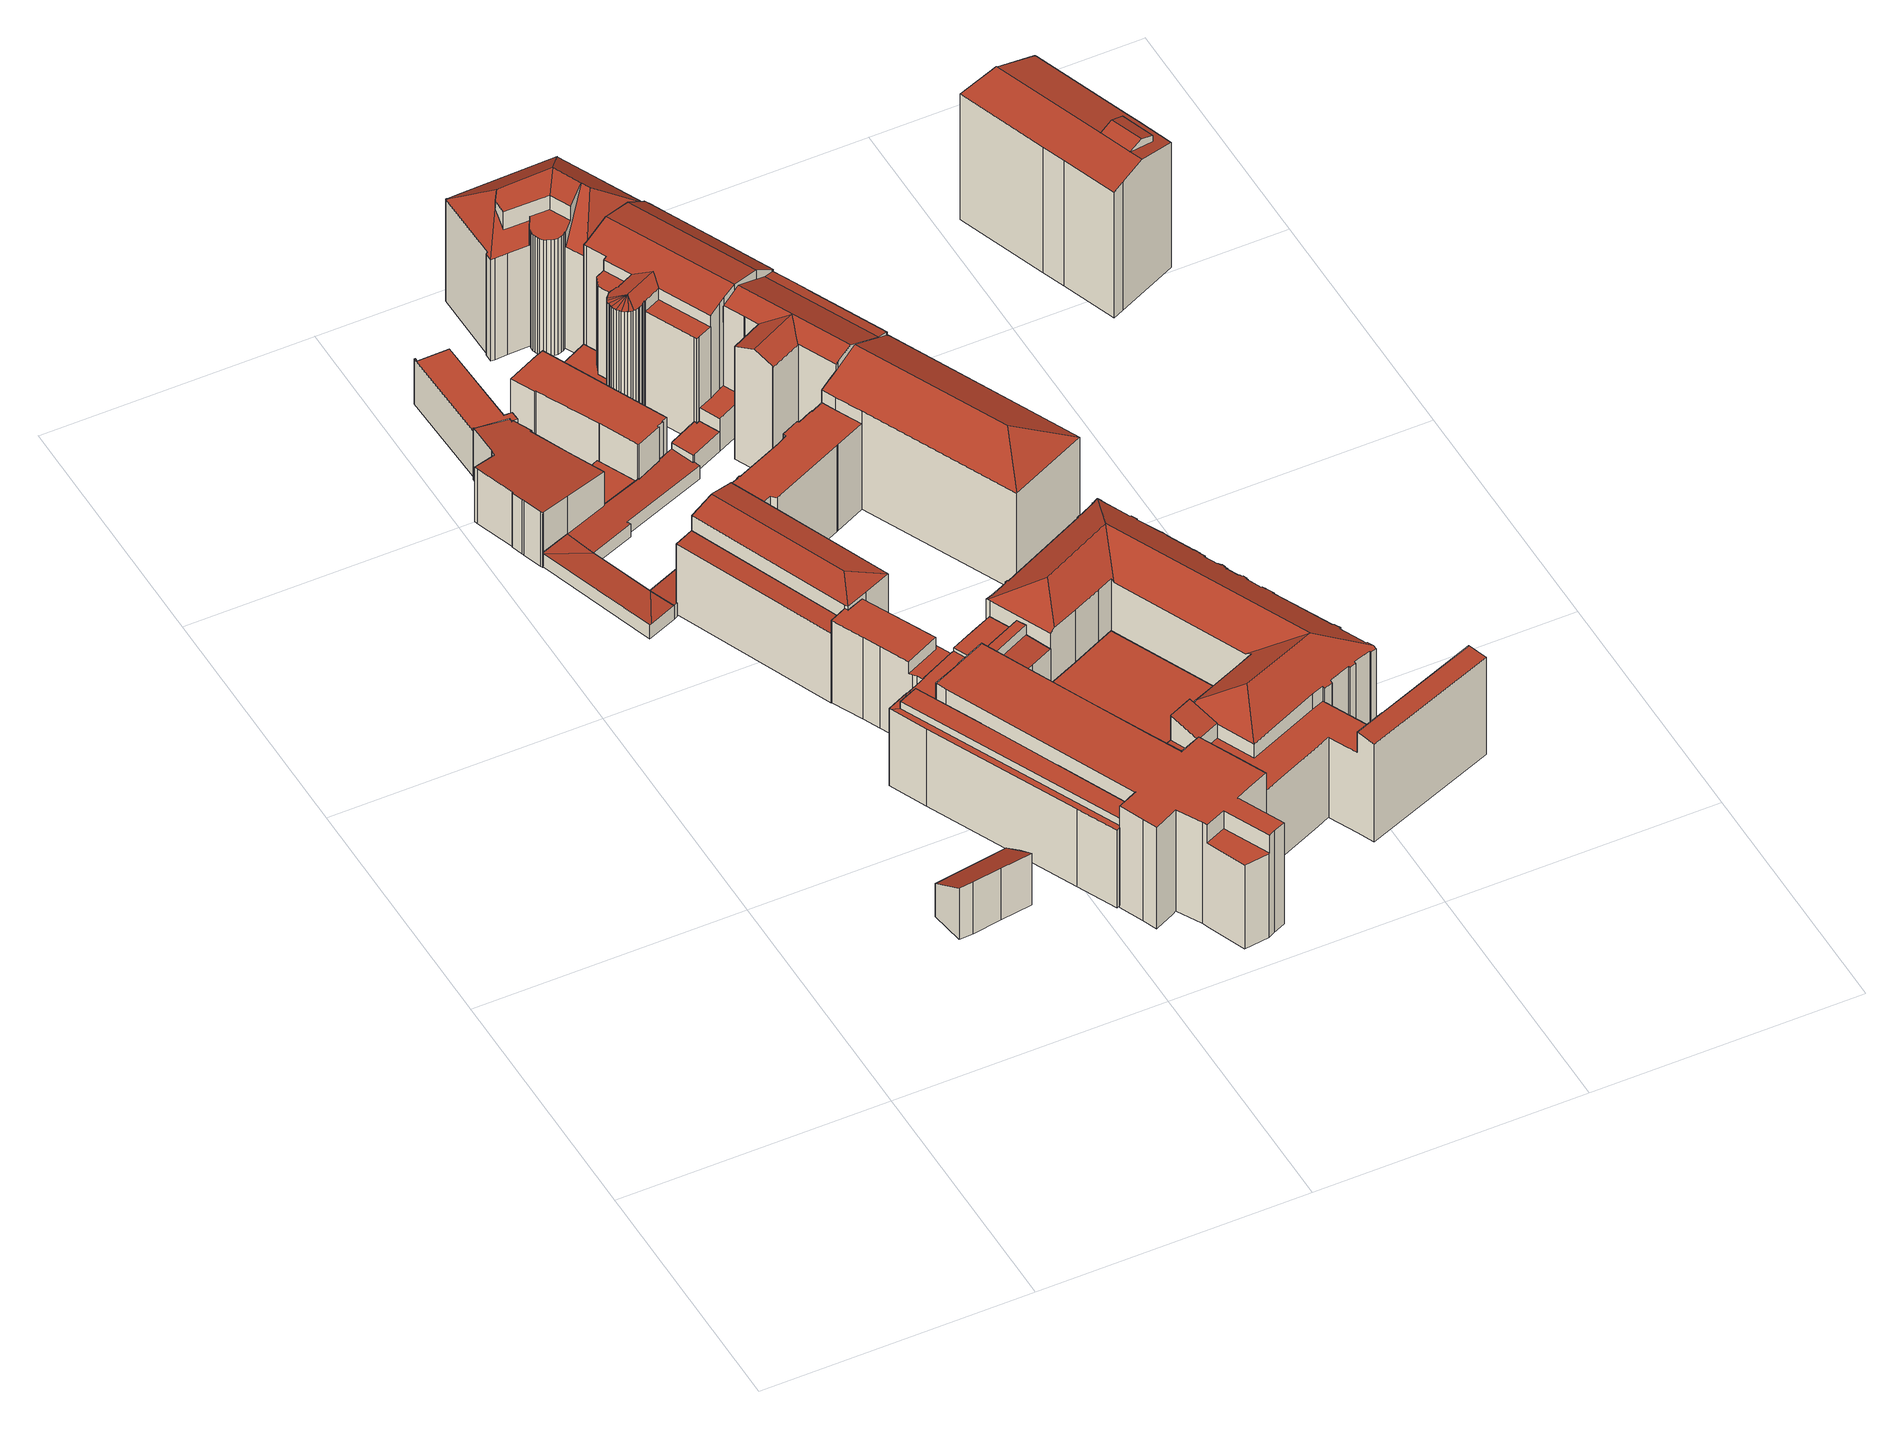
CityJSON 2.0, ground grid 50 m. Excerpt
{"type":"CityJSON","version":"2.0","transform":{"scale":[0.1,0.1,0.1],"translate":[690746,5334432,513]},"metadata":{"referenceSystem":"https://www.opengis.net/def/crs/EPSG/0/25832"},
"CityObjects":{
"building1":{"type":"Building","attributes":{"Gemeindeschluessel":"09162000","HoeheDach":"530.931","HoeheGrund":"519.426","Methode":"1000","NiedrigsteTraufeDesGebaeudes":"526.746","Geometrietyp2DReferenz":"3000","function":"31001_9998","roofType":"2100","measuredHeight":11.51,"storeysAboveGround":2},"geometry":[{"type":"MultiSurface","lod":"2","boundaries":[[[0,1,2,3]],[[3,2,4,5]],[[5,4,6,7]],[[0,3,5,7,8,9,10]],[[11,12,13,6,4,2,1]],[[8,13,12,9]],[[10,11,1,0]],[[9,12,11,10]],[[7,6,13,8]]],"semantics":{"surfaces":[{"type":"WallSurface"},{"type":"GroundSurface"},{"type":"RoofSurface"}],"values":[0,0,0,1,2,0,0,0,0]}}]},
"building2":{"type":"Building","attributes":{"Gemeindeschluessel":"09162000","HoeheDach":"524.894","HoeheGrund":"519.381","Methode":"2000","NiedrigsteTraufeDesGebaeudes":"522.256","Geometrietyp2DReferenz":"3000","function":"31001_2000","roofType":"2100","measuredHeight":5.51},"geometry":[{"type":"MultiSurface","lod":"2","boundaries":[[[5,14,15,3]],[[3,15,16,17]],[[18,19,14,5]],[[3,17,18,5]],[[17,16,19,18]],[[14,19,16,15]]],"semantics":{"surfaces":[{"type":"WallSurface"},{"type":"GroundSurface"},{"type":"RoofSurface"}],"values":[0,0,0,1,0,2]}}]},
"building3":{"type":"Building","attributes":{"Gemeindeschluessel":"09162000","HoeheDach":"522.563","HoeheGrund":"519.526","Methode":"2000","NiedrigsteTraufeDesGebaeudes":"522.223","Geometrietyp2DReferenz":"3000","function":"31001_2463","roofType":"1000","measuredHeight":3.04,"storeysAboveGround":1},"geometry":[{"type":"MultiSurface","lod":"2","boundaries":[[[20,21,22,23,24,25]],[[26,22,21,27,28]],[[29,25,24,30]],[[31,27,21,20,32,33]],[[28,27,31]],[[29,32,20,25]],[[34,26,28,31,33]],[[34,33,32,29,30]],[[34,30,24,23,22,26]]],"semantics":{"surfaces":[{"type":"WallSurface"},{"type":"RoofSurface"},{"type":"GroundSurface"}],"values":[0,0,0,1,1,1,0,0,2]}}]},
"building4":{"type":"Building","attributes":{"Gemeindeschluessel":"09162000","HoeheDach":"531.351","HoeheGrund":"519.326","Methode":"2000","NiedrigsteTraufeDesGebaeudes":"529.288","Geometrietyp2DReferenz":"3000","function":"31001_2000","roofType":"1000","measuredHeight":12.03,"storeysAboveGround":3},"geometry":[{"type":"MultiSurface","lod":"2","boundaries":[[[35,36,37,38]],[[39,40,41,42]],[[43,44,45,46]],[[47,48,49,50]],[[51,52,53,54]],[[55,56,57,58]],[[59,60,52,51]],[[61,62,55,58,63,64,65,66,67,68,35,38,69,70,71,72,47,50,73,74,75,59,51,54,39,42,76,77,45,44,78]],[[42,41,79,76]],[[63,80,81,64]],[[69,82,83,70]],[[38,37,82,69]],[[70,83,84,71]],[[65,85,86,66]],[[58,57,80,63]],[[62,87,56,55]],[[61,88,87,62]],[[67,89,90,68]],[[66,86,89,67]],[[88,61,78,91]],[[74,92,93,75]],[[94,95,96,53]],[[75,93,60,59]],[[77,97,46,45]],[[48,47,72,94]],[[39,54,53,96,40]],[[98,73,50,49]],[[43,46,97,79,41,40,96,95,84,83,82,37,36,90,89,86,85,81,80,57,56,87,88,91]],[[71,84,95,94,72]],[[73,98,92,74]],[[44,43,91,78]],[[98,49,48,94,53,52,60,93,92]],[[64,81,85,65]],[[68,90,36,35]],[[76,79,97,77]]],"semantics":{"surfaces":[{"type":"WallSurface"},{"type":"GroundSurface"},{"type":"RoofSurface"}],"values":[0,0,0,0,0,0,0,1,0,0,0,0,0,0,0,0,0,0,0,0,0,0,0,0,0,0,0,2,0,0,0,2,0,0,0]}}]},
"building5":{"type":"Building","attributes":{"Gemeindeschluessel":"09162000","HoeheDach":"535.600","HoeheGrund":"519.886","Methode":"1000","NiedrigsteTraufeDesGebaeudes":"535.263","Geometrietyp2DReferenz":"3000","function":"31001_9998","roofType":"1000","measuredHeight":15.71,"storeysAboveGround":4},"geometry":[{"type":"MultiSurface","lod":"2","boundaries":[[[99,100,101,102]],[[103,104,105,106]],[[106,101,100,103]],[[104,103,100,99]],[[102,105,104,99]],[[106,105,102,101]]],"semantics":{"surfaces":[{"type":"WallSurface"},{"type":"RoofSurface"},{"type":"GroundSurface"}],"values":[0,0,1,0,2,0]}}]},
"building6":{"type":"Building","attributes":{"Gemeindeschluessel":"09162000","HoeheDach":"522.529","HoeheGrund":"519.495","Methode":"2000","NiedrigsteTraufeDesGebaeudes":"522.223","Geometrietyp2DReferenz":"3000","function":"31001_2000","roofType":"1000","measuredHeight":3.03,"storeysAboveGround":1},"geometry":[{"type":"MultiSurface","lod":"2","boundaries":[[[107,108,109,110]],[[110,109,111,112]],[[22,21,113,114]],[[112,115,26,22,114,116,107,110]],[[116,117,108,107]],[[118,115,112,111]],[[115,118,28,26]],[[118,111,109,108,117,113,21,28]],[[26,28,21,22]],[[114,113,117,116]]],"semantics":{"surfaces":[{"type":"WallSurface"},{"type":"GroundSurface"},{"type":"RoofSurface"}],"values":[0,0,0,1,0,0,0,2,0,0]}}]},
"building7":{"type":"Building","attributes":{"Gemeindeschluessel":"09162000","HoeheDach":"538.880","HoeheGrund":"518.720","Methode":"2000","NiedrigsteTraufeDesGebaeudes":"535.790","Geometrietyp2DReferenz":"3000","function":"31001_9998","roofType":"1000","measuredHeight":20.16},"geometry":[{"type":"MultiSurface","lod":"2","boundaries":[[[119,120,121,122,123,124,125,126]],[[127,128,129,130,131,132]],[[133,134,135,136,137,138]],[[119,126,139,140]],[[141,142,143,144]],[[145,146,147,142,141,148]],[[149,150,151,152,153]],[[137,136,154,132,131,155,156,157,158,138]],[[159,160,161,162,163]],[[144,143,164,133]],[[146,165,135,134,166,147]],[[140,139,167,168]],[[127,132,154,169]],[[170,158,157,171]],[[131,130,172,155]],[[133,138,153,152,144]],[[165,169,154,136,135]],[[170,149,153,138,158]],[[173,174,121,120]],[[133,164,166,134]],[[128,168,167,175,176,177,129]],[[176,124,123,177]],[[167,139,126,125,175]],[[178,179,162,161]],[[130,129,122,121,174,172]],[[142,147,166,164,143]],[[179,180,148,141,144,163,162]],[[151,150,160,159]],[[128,127,169,165,146,145,181,178,161,160,150,149,170,171,182,173,120,119,140,168]],[[173,182,156,155,172,174]],[[145,148,180,181]],[[179,178,181,180]],[[171,157,156,182]],[[129,177,123,122]],[[151,159,163,144,152]],[[125,124,176,175]]],"semantics":{"surfaces":[{"type":"WallSurface"},{"type":"RoofSurface"},{"type":"GroundSurface"}],"values":[0,0,1,0,0,0,0,1,0,0,0,0,0,0,0,1,0,0,0,0,0,1,1,0,1,1,1,0,2,0,0,0,0,0,1,0]}}]},
"building8":{"type":"Building","attributes":{"Gemeindeschluessel":"09162000","HoeheDach":"538.127","HoeheGrund":"519.952","Methode":"2000","NiedrigsteTraufeDesGebaeudes":"535.451","Geometrietyp2DReferenz":"3000","function":"31001_9998","roofType":"1000","measuredHeight":18.18,"storeysAboveGround":4},"geometry":[{"type":"MultiSurface","lod":"2","boundaries":[[[183,184,185,186,187,188,189,190,191,192]],[[193,185,184,194]],[[195,196,197,198]],[[199,192,191,200]],[[195,201,190,189,202,196]],[[197,196,202,203,204,205,206,207]],[[208,206,205,209]],[[210,209,205,204,187,186]],[[210,186,185,193]],[[183,192,199,211]],[[212,207,206,208]],[[198,197,207,212]],[[187,204,203,188]],[[188,203,202,189]],[[184,183,211,194]],[[199,200,201,195,198,212,208,209,210,193,194,211]],[[200,191,190,201]]],"semantics":{"surfaces":[{"type":"RoofSurface"},{"type":"WallSurface"},{"type":"GroundSurface"}],"values":[0,1,1,1,1,0,1,1,1,1,1,1,1,1,1,2,1]}}]},
"building9":{"type":"Building","attributes":{"Gemeindeschluessel":"09162000","HoeheDach":"540.070","HoeheGrund":"519.760","Methode":"1000","NiedrigsteTraufeDesGebaeudes":"538.917","Geometrietyp2DReferenz":"3000","function":"31001_9998","roofType":"3200","measuredHeight":20.31,"storeysAboveGround":5},"geometry":[{"type":"MultiSurface","lod":"2","boundaries":[[[213,214,215,216]],[[217,218,219,220]],[[221,222,216,215]],[[218,217,222,221]],[[215,214,223,224,221]],[[218,221,224,219]],[[213,225,226,223,214]],[[227,219,224,223,226]],[[217,220,228,225,213,216,222]],[[220,219,227,228]],[[228,227,226,225]]],"semantics":{"surfaces":[{"type":"WallSurface"},{"type":"RoofSurface"},{"type":"GroundSurface"}],"values":[0,0,0,0,1,1,0,1,2,0,0]}}]},
"building10":{"type":"Building","attributes":{"Gemeindeschluessel":"09162000","HoeheDach":"522.507","HoeheGrund":"519.590","Methode":"1000","NiedrigsteTraufeDesGebaeudes":"522.507","Geometrietyp2DReferenz":"3000","function":"31001_2000","roofType":"1000","measuredHeight":2.92,"storeysAboveGround":1},"geometry":[{"type":"MultiSurface","lod":"2","boundaries":[[[229,230,231,232]],[[233,234,231,230]],[[235,236,229,232]],[[232,231,234,235]],[[230,229,236,233]],[[233,236,235,234]]],"semantics":{"surfaces":[{"type":"WallSurface"},{"type":"RoofSurface"},{"type":"GroundSurface"}],"values":[0,1,2,0,0,0]}}]},
"building11":{"type":"Building","attributes":{"Gemeindeschluessel":"09162000","HoeheDach":"522.586","HoeheGrund":"519.417","Methode":"2000","NiedrigsteTraufeDesGebaeudes":"522.233","Geometrietyp2DReferenz":"3000","function":"31001_2463","roofType":"1000","measuredHeight":3.17,"storeysAboveGround":1},"geometry":[{"type":"MultiSurface","lod":"2","boundaries":[[[237,238,239,240]],[[241,20,25,242]],[[243,244,245,246]],[[247,248,249,250]],[[251,252,238,237]],[[253,254,255,256]],[[257,258,259,260]],[[253,256,261,239,238,252,249,248,245,244,262,263,25,20,264,259,258]],[[265,261,256,255]],[[260,259,264,266]],[[267,263,262,268]],[[254,253,258,257]],[[240,239,261,265]],[[250,249,252,251]],[[266,264,20,241]],[[268,262,244,243]],[[242,25,263,267]],[[255,254,257,260,266,241,242,267,268,243,246,247,250,251,237,240,265]],[[246,245,248,247]]],"semantics":{"surfaces":[{"type":"WallSurface"},{"type":"RoofSurface"},{"type":"GroundSurface"}],"values":[0,0,0,0,0,0,0,1,0,0,0,0,0,0,0,0,0,2,0]}}]},
"building12":{"type":"Building","attributes":{"Gemeindeschluessel":"09162000","HoeheDach":"540.741","HoeheGrund":"518.345","Methode":"2000","NiedrigsteTraufeDesGebaeudes":"536.757","Geometrietyp2DReferenz":"3000","function":"31001_2000","roofType":"1000","measuredHeight":22.4,"storeysAboveGround":5},"geometry":[{"type":"MultiSurface","lod":"2","boundaries":[[[269,270,271,272,273,274]],[[275,274,273,276,277,278]],[[279,280,281,282]],[[279,283,284,285,286,287,280]],[[288,289,290,291]],[[292,283,279,282,293]],[[294,295,292,293,296,297,298]],[[270,269,299,300,272,271]],[[301,302,278,277]],[[303,304,305,306,307,308]],[[309,310,303,308]],[[306,305,302,301]],[[311,312,313,314,315,316]],[[317,314,313,318,300,299]],[[312,311,319,286,285,284,295,294,298,320,321,322,323,324,288,291,325,326,327,328,309,308,307,306,301,277,276,273,272,271,272,300,318,313]],[[319,329,287,286]],[[320,298,297,330,331,321]],[[290,332,333,334,327,326,325,291]],[[284,283,292,295]],[[324,335,289,288]],[[324,323,322,321,331,336,337,335]],[[310,338,334,333,332,290,289,335,337,336,331,330,297,296,281,280,287,329,316,315,314,317,299,269,270,269,274,275,278,302,305,304,303]],[[282,281,296,293]],[[328,327,334,338,310,309]],[[329,319,311,316]]],"semantics":{"surfaces":[{"type":"WallSurface"},{"type":"RoofSurface"},{"type":"GroundSurface"}],"values":[0,0,0,0,0,1,0,0,0,0,0,0,0,0,2,0,0,0,0,0,0,1,0,0,0]}}]},
"building13":{"type":"Building","attributes":{"Gemeindeschluessel":"09162000","HoeheDach":"530.232","HoeheGrund":"519.432","Methode":"1000","NiedrigsteTraufeDesGebaeudes":"530.232","Geometrietyp2DReferenz":"3000","function":"31001_2000","roofType":"1000","measuredHeight":10.8,"storeysAboveGround":3},"geometry":[{"type":"MultiSurface","lod":"2","boundaries":[[[339,340,341,342]],[[251,250,339,342,343,344,345,346,347,348,349,350,240,237]],[[240,351,352,237]],[[251,353,354,250]],[[342,341,355,343]],[[345,356,357,346]],[[347,358,359,348]],[[250,354,340,339]],[[237,352,353,251]],[[344,360,356,345]],[[348,359,361,349]],[[350,362,351,240]],[[349,361,362,350]],[[340,354,353,352,351,362,361,359,358,357,356,360,355,341]],[[343,355,360,344]],[[346,357,358,347]]],"semantics":{"surfaces":[{"type":"WallSurface"},{"type":"GroundSurface"},{"type":"RoofSurface"}],"values":[0,1,0,0,0,0,0,0,0,0,0,0,0,2,0,0]}}]},
"building14":{"type":"Building","attributes":{"Gemeindeschluessel":"09162000","HoeheDach":"527.061","HoeheGrund":"519.495","Methode":"2000","NiedrigsteTraufeDesGebaeudes":"525.812","Geometrietyp2DReferenz":"3000","function":"31001_1000","roofType":"2100","measuredHeight":7.57,"storeysAboveGround":2},"geometry":[{"type":"MultiSurface","lod":"2","boundaries":[[[114,363,364,365]],[[366,367,368,369]],[[370,371,372,373]],[[374,375,376,377]],[[116,378,363,114]],[[365,364,375,374]],[[377,376,367,366]],[[369,368,371,370]],[[373,116,114,365,374,377,366,369,370]],[[373,372,378,116]],[[378,372,371,368,367,376,375,364,363]]],"semantics":{"surfaces":[{"type":"WallSurface"},{"type":"GroundSurface"},{"type":"RoofSurface"}],"values":[0,0,0,0,0,0,0,0,1,0,2]}}]},
"building15":{"type":"Building","attributes":{"Gemeindeschluessel":"09162000","HoeheDach":"538.690","HoeheGrund":"519.674","Methode":"2000","NiedrigsteTraufeDesGebaeudes":"538.690","Geometrietyp2DReferenz":"3000","function":"31001_9998","roofType":"1000","measuredHeight":19.02,"storeysAboveGround":5},"geometry":[{"type":"MultiSurface","lod":"2","boundaries":[[[379,380,381,382]],[[383,384,385,386]],[[387,388,389,390]],[[391,392,393,394]],[[395,396,397,398]],[[399,400,401,402]],[[379,382,403,404]],[[405,406,407,408]],[[390,389,396,395]],[[409,410,388,387]],[[411,412,384,383]],[[413,405,408,414,380,379,404,415,416,391,394,399,402,411,383,386,409,387,390,395,398,417]],[[414,418,381,380]],[[408,407,418,414]],[[398,397,419,417]],[[381,418,407,406,420,419,397,396,389,388,410,385,384,412,401,400,393,392,421,422,403,382]],[[394,393,400,399]],[[416,421,392,391]],[[404,403,422,415]],[[386,385,410,409]],[[413,420,406,405]],[[402,401,412,411]],[[413,417,419,420]],[[415,422,421,416]]],"semantics":{"surfaces":[{"type":"WallSurface"},{"type":"GroundSurface"},{"type":"RoofSurface"}],"values":[0,0,0,0,0,0,0,0,0,0,0,1,0,0,0,2,0,0,0,0,0,0,0,0]}}]},
"building16":{"type":"Building","attributes":{"Gemeindeschluessel":"09162000","HoeheDach":"523.120","HoeheGrund":"519.590","Methode":"2000","NiedrigsteTraufeDesGebaeudes":"523.120","Geometrietyp2DReferenz":"3000","function":"51009_1610","roofType":"1000","measuredHeight":3.53},"geometry":[{"type":"MultiSurface","lod":"2","boundaries":[[[423,424,425,426,427,428,429,430,431,432,433]],[[432,434,435,433]],[[424,436,437,425]],[[436,424,423,438]],[[425,437,439,426]],[[429,440,441,430]],[[430,441,442,431]],[[431,442,434,432]],[[428,443,440,429]],[[433,435,438,423]],[[436,438,435,434,442,441,440,443,444,439,437]],[[427,444,443,428]],[[426,439,444,427]]],"semantics":{"surfaces":[{"type":"GroundSurface"},{"type":"WallSurface"},{"type":"RoofSurface"}],"values":[0,1,1,1,1,1,1,1,1,1,2,1,1]}}]},
"building17":{"type":"Building","attributes":{"Gemeindeschluessel":"09162000","HoeheDach":"523.860","HoeheGrund":"519.610","Methode":"2000","NiedrigsteTraufeDesGebaeudes":"523.860","Geometrietyp2DReferenz":"3000","function":"31001_1000","roofType":"1000","measuredHeight":4.25,"storeysAboveGround":1},"geometry":[{"type":"MultiSurface","lod":"2","boundaries":[[[445,446,447,448]],[[449,450,451,452]],[[453,454,455,456]],[[448,447,457,458]],[[458,457,454,453]],[[449,452,459,445,448,458,453,456]],[[452,451,460,459]],[[456,455,450,449]],[[455,454,457,447,446,460,451,450]],[[459,460,446,445]]],"semantics":{"surfaces":[{"type":"WallSurface"},{"type":"GroundSurface"},{"type":"RoofSurface"}],"values":[0,0,0,0,0,1,0,0,2,0]}}]},
"building18":{"type":"Building","attributes":{"Gemeindeschluessel":"09162000","HoeheDach":"523.534","HoeheGrund":"519.664","Methode":"2000","NiedrigsteTraufeDesGebaeudes":"522.956","Geometrietyp2DReferenz":"3000","function":"31001_2000","roofType":"1000","measuredHeight":3.87,"storeysAboveGround":1},"geometry":[{"type":"MultiSurface","lod":"2","boundaries":[[[414,461,462,408]],[[405,463,464,413]],[[413,417,398,465,466,467,414,408,405]],[[417,468,469,398]],[[467,470,461,414]],[[466,471,470,467]],[[468,464,463,462,461,470,471,472,469]],[[408,462,463,405]],[[468,417,413,464]],[[465,472,471,466]],[[398,469,472,465]]],"semantics":{"surfaces":[{"type":"WallSurface"},{"type":"GroundSurface"},{"type":"RoofSurface"}],"values":[0,0,1,0,0,0,2,0,0,0,0]}}]},
"building19":{"type":"Building","attributes":{"Gemeindeschluessel":"09162000","HoeheDach":"522.628","HoeheGrund":"519.587","Methode":"2000","NiedrigsteTraufeDesGebaeudes":"522.520","Geometrietyp2DReferenz":"3000","function":"31001_2000","roofType":"1000","measuredHeight":3.04,"storeysAboveGround":1},"geometry":[{"type":"MultiSurface","lod":"2","boundaries":[[[473,474,475,476]],[[477,478,479,474,473]],[[480,476,475,481,482]],[[480,477,473,476]],[[480,482,478,477]],[[479,481,475,474]],[[478,482,481,479]]],"semantics":{"surfaces":[{"type":"WallSurface"},{"type":"RoofSurface"},{"type":"GroundSurface"}],"values":[0,1,2,0,0,0,0]}}]},
"building20":{"type":"Building","attributes":{"Gemeindeschluessel":"09162000","HoeheDach":"548.520","HoeheGrund":"519.480","Methode":"2000","NiedrigsteTraufeDesGebaeudes":"541.879","Geometrietyp2DReferenz":"3000","function":"31001_2000","roofType":"3200","measuredHeight":29.04,"storeysAboveGround":7},"geometry":[{"type":"MultiSurface","lod":"2","boundaries":[[[483,484,485,486,487]],[[488,489,490,491]],[[491,490,486,485,492,493,494,495]],[[496,497,498,499,500]],[[501,502,503]],[[483,487,504,505]],[[506,507,508,509]],[[510,511,512,513]],[[514,515,516,517]],[[518,519,520,521,522,523]],[[524,525,498,497]],[[526,527,528,529]],[[499,503,495,494,530,531,532,533,500]],[[534,535,502,501]],[[536,537,527,526]],[[496,500,533,538]],[[539,540,541,542]],[[515,523,522,543,534,501,516]],[[488,491,507,506,544]],[[498,525,516,501,503,499]],[[545,546,547,548]],[[549,531,530,550]],[[551,492,485,484]],[[508,495,503,502,535]],[[538,533,532,552]],[[553,554,537,536]],[[555,550,530,494,493]],[[510,556,489,488,544,511]],[[508,535,534,543,557,509]],[[517,516,525,524]],[[548,547,554,553]],[[558,559,560,561]],[[505,504,562,563]],[[529,528,520,519]],[[552,532,531,549]],[[562,504,487,486,490,489]],[[564,565,540,539]],[[507,491,495,508]],[[522,521,557,543]],[[563,562,489,556]],[[518,523,515,514]],[[520,528,527,537,554,547,546,541,540,565,560,559,512,511,544,506,509,557,521]],[[561,560,565,564]],[[555,493,492,551]],[[483,505,563,556,510,513,558,561,564,539,542,545,548,553,536,526,529,519,518,514,517,524,497,496,538,552,549,550,555,551,484]],[[513,512,559,558]],[[542,541,546,545]]],"semantics":{"surfaces":[{"type":"WallSurface"},{"type":"RoofSurface"},{"type":"GroundSurface"}],"values":[0,1,1,0,0,0,0,0,0,0,0,0,1,0,0,0,0,1,0,1,0,0,0,1,0,0,0,0,0,0,0,0,0,0,0,1,0,1,0,0,0,1,0,0,2,0,0]}}]},
"building21":{"type":"Building","attributes":{"Gemeindeschluessel":"09162000","HoeheDach":"528.940","HoeheGrund":"520.112","Methode":"2000","NiedrigsteTraufeDesGebaeudes":"528.940","Geometrietyp2DReferenz":"3000","function":"31001_9998","roofType":"1000","measuredHeight":8.83},"geometry":[{"type":"MultiSurface","lod":"2","boundaries":[[[566,567,568,569]],[[570,571,572,573]],[[574,575,566,569,576,570,573,577,578]],[[567,566,575,579]],[[569,568,580,576]],[[579,575,574,581]],[[578,582,581,574]],[[576,580,571,570]],[[573,572,583,577]],[[577,583,582,578]],[[579,581,582,583,572,571,580,568,567]]],"semantics":{"surfaces":[{"type":"WallSurface"},{"type":"GroundSurface"},{"type":"RoofSurface"}],"values":[0,0,1,0,0,0,0,0,0,0,2]}}]},
"building22":{"type":"Building","attributes":{"Gemeindeschluessel":"09162000","HoeheDach":"523.287","HoeheGrund":"519.693","Methode":"2000","NiedrigsteTraufeDesGebaeudes":"523.287","Geometrietyp2DReferenz":"3000","function":"31001_2000","roofType":"1000","measuredHeight":3.59,"storeysAboveGround":1},"geometry":[{"type":"MultiSurface","lod":"2","boundaries":[[[404,584,585,379]],[[586,587,588,404,379,380,414,467,589]],[[467,590,591,589]],[[414,592,590,467]],[[587,593,594,588]],[[380,595,592,414]],[[593,587,586,596]],[[588,594,584,404]],[[589,591,596,586]],[[593,596,591,590,592,595,585,584,594]],[[379,585,595,380]]],"semantics":{"surfaces":[{"type":"WallSurface"},{"type":"GroundSurface"},{"type":"RoofSurface"}],"values":[0,1,0,0,0,0,0,0,0,2,0]}}]},
"building23":{"type":"Building","attributes":{"Gemeindeschluessel":"09162000","HoeheDach":"546.850","HoeheGrund":"519.574","Methode":"2000","NiedrigsteTraufeDesGebaeudes":"542.306","Geometrietyp2DReferenz":"3000","function":"31001_2000","roofType":"3100","measuredHeight":27.28,"storeysAboveGround":8},"geometry":[{"type":"MultiSurface","lod":"2","boundaries":[[[597,598,599,600,601]],[[602,603,604,605]],[[427,606,607,426]],[[445,608,609,459]],[[610,611,612,613]],[[614,615,616,617]],[[613,612,618,619]],[[620,621,616,615,622,623,618,612,611,624]],[[625,626,627,628]],[[629,630,631,448]],[[431,632,633,634]],[[428,635,606,427]],[[636,637,638,639]],[[640,641,642,643,644]],[[645,637,636,646]],[[647,648,632,431]],[[649,650,651,652,653]],[[448,631,608,445]],[[654,655,649,653,656]],[[657,658,659,660,603,602,626,625,661,662,652,663]],[[639,638,635,428]],[[423,644,643,433]],[[657,663,664,665,666]],[[667,668,669,670]],[[662,671,672,673,674,607,606,635,638,637,645,675,652]],[[652,600,599,676]],[[677,678,679,680]],[[681,656,653,652,682]],[[604,603,660,683]],[[684,658,657,666]],[[685,634,633,686,687]],[[688,689,690,691]],[[432,692,648,647]],[[690,689,682,652,679]],[[598,693,694,676,599]],[[646,597,601,675,645]],[[617,616,621,695]],[[683,660,659,696]],[[697,650,649,655]],[[610,685,687,624,611]],[[691,690,679,678]],[[697,698,699,651,650]],[[700,620,701,702]],[[679,652,676,694,680]],[[432,433,643,642,703,692]],[[702,701,668,667]],[[630,704,661,705]],[[674,673,424,425]],[[423,424,673,672,640,644]],[[641,671,703,642]],[[705,661,625,706]],[[688,707,681,682,689]],[[708,623,622,709]],[[652,675,601,600]],[[699,664,663,652,651]],[[696,659,658,684]],[[654,656,681,707]],[[627,626,602,605]],[[640,672,671,641]],[[426,607,674,425]],[[670,669,704,630,629]],[[695,621,620,700]],[[677,680,694,693]],[[609,608,631,630,705,706]],[[628,459,609,706,625]],[[628,627,605,604,683,696,684,666,665,698,697,655,654,707,688,691,678,677,693,598,597,646,636,639,428,427,426,425,424,423,433,432,647,431,634,685,610,613,619,708,709,614,617,695,700,702,667,670,629,448,445,459]],[[701,686,633,632,648,692,703,671,662,661,704,669,668]],[[619,618,623,708]],[[701,620,624,687,686]],[[709,622,615,614]],[[665,664,699,698]]],"semantics":{"surfaces":[{"type":"WallSurface"},{"type":"RoofSurface"},{"type":"GroundSurface"}],"values":[0,0,0,0,0,0,0,1,0,0,0,0,0,1,0,0,1,0,0,1,0,0,0,0,1,1,0,1,0,0,0,0,0,1,0,0,0,0,0,0,0,0,0,1,0,0,0,0,0,0,0,0,0,1,1,0,0,0,0,0,0,0,0,1,0,2,1,0,1,0,0]}}]},
"building24":{"type":"Building","attributes":{"name":"Isarklinikum","Gemeindeschluessel":"09162000","HoeheDach":"543.561","HoeheGrund":"520.005","Methode":"2000","NiedrigsteTraufeDesGebaeudes":"539.644","Geometrietyp2DReferenz":"3000","function":"31001_9998","roofType":"3100","measuredHeight":23.56,"storeysAboveGround":4},"geometry":[{"type":"MultiSurface","lod":"2","boundaries":[[[710,711,712,713]],[[714,715,716,717]],[[718,719,720,721]],[[722,723,711,710]],[[724,725,726,727,728]],[[729,730,731,732,733,734,735]],[[736,737,738,739]],[[740,741,742,743]],[[744,745,746,747]],[[748,749,750,751]],[[752,753,754,755]],[[739,738,715,714]],[[756,757,758,759]],[[760,761,735,734]],[[762,763,764,765]],[[766,767,768,769]],[[770,771,772,773]],[[774,775,776,777]],[[743,742,778,779]],[[757,756,780,781,749,748,782,783,784,785,786,787,734,733,772,788]],[[789,784,783,790]],[[729,791,792,730]],[[747,746,793,794]],[[795,796,797,798]],[[799,800,801,802,803]],[[804,805,806,807]],[[808,809,769,768]],[[810,782,748,751]],[[811,812,813,814]],[[781,780,815,816]],[[798,797,817,818]],[[765,764,819,820]],[[815,780,756,759]],[[821,786,785,822]],[[823,824,719,718]],[[820,819,825,826]],[[779,778,745,744]],[[799,803,775,774]],[[813,827,828,814]],[[829,830,831,832]],[[755,754,833,834]],[[726,835,836,837,727]],[[838,839,840,841]],[[813,812,840,839,842,843,844,845,817,797,796,846,847,848,833,754,753,825,819,764,763,849,850,851,716,715,738,737,852,830,829,853,854,806,805,776,775,803,802,760,734,787,855,856,857,858,859,827]],[[860,845,844,861]],[[826,825,753,752]],[[862,848,847,863]],[[831,830,852,864]],[[865,866,867,836,835]],[[868,851,850,869]],[[870,871,872,873]],[[861,844,843,874]],[[864,852,737,736]],[[717,716,851,868]],[[757,788,875,758]],[[834,833,848,862]],[[809,808,741,740]],[[876,877,878,879]],[[880,856,855,881]],[[882,857,856,880]],[[789,790,810,751,750,816,815,759,758,875,771,770,883,792,791,878,877,866,865,725,724,884,870,873,722,710,713,766,769,809,740,743,779,744,747,794,823,718,721,800,799,774,777,804,807,885,886,832,831,864,736,739,714,717,868,869,887,762,765,820,826,752,755,834,862,863,888,795,798,818,860,861,874,889,838,841,811,814,828,890,891,882,880,881,821,822]],[[865,835,726,725]],[[750,749,781,816]],[[721,720,801,800]],[[873,872,723,722]],[[883,770,773,732,731]],[[794,793,824,823]],[[875,788,772,771]],[[874,843,842,889]],[[887,849,763,762]],[[883,731,730,792]],[[886,853,829,832]],[[713,712,767,766]],[[791,729,735,761,879,878]],[[890,859,858,891]],[[837,760,802,801,720,719,824,793,746,745,778,742,741,808,768,767,712,711,723,872,871,892,728,727]],[[783,782,810,790]],[[837,836,867,876,879,761,760]],[[884,892,871,870]],[[828,827,859,890]],[[885,854,853,886]],[[869,850,849,887]],[[889,842,839,838]],[[777,776,805,804]],[[772,733,732,773]],[[724,728,892,884]],[[888,846,796,795]],[[863,847,846,888]],[[891,858,857,882]],[[841,840,812,811]],[[807,806,854,885]],[[818,817,845,860]],[[785,784,789,822]],[[787,786,821,881,855]],[[877,876,867,866]]],"semantics":{"surfaces":[{"type":"WallSurface"},{"type":"RoofSurface"},{"type":"GroundSurface"}],"values":[0,0,0,0,0,1,0,0,0,0,0,0,0,1,0,0,0,0,0,1,0,0,0,0,0,0,0,0,0,0,0,0,0,0,0,0,0,0,0,0,0,1,0,1,0,0,0,0,0,0,0,0,0,0,0,0,0,0,0,0,2,0,0,0,0,0,0,0,0,0,0,0,0,0,0,1,0,1,0,0,0,0,0,0,1,0,0,0,0,0,0,0,0,0,0]}}]},
"building25":{"type":"Building","attributes":{"Gemeindeschluessel":"09162000","HoeheDach":"546.120","HoeheGrund":"519.620","Methode":"2000","NiedrigsteTraufeDesGebaeudes":"526.847","Geometrietyp2DReferenz":"3000","function":"31001_1000","roofType":"3100","measuredHeight":26.5,"storeysAboveGround":8},"geometry":[{"type":"MultiSurface","lod":"2","boundaries":[[[695,700,893,894,895]],[[896,897,898,481,475,899,900,901,458,448,629,670,667,702,700,695,902,903,904,905]],[[906,907,908,909]],[[898,897,910,911]],[[903,912,913,904]],[[914,915,913,912,916,895,894]],[[448,917,918,629]],[[919,920,921,911,910,922,923,924,925,926,908,907,927]],[[458,928,917,448]],[[667,926,925,702]],[[902,916,912,903]],[[700,702,925,924,893]],[[896,922,910,897]],[[899,475,929,930,931]],[[458,901,927,907,906,928]],[[695,895,916,902]],[[896,905,915,914,923,922]],[[901,900,932,919,927]],[[928,906,909,933,918,917]],[[923,914,894,893,924]],[[667,670,933,909,908,926]],[[930,929,934,921,920]],[[934,481,898,911,921]],[[904,913,915,905]],[[932,900,899,931]],[[481,934,929,475]],[[629,918,933,670]],[[930,920,919,932,931]]],"semantics":{"surfaces":[{"type":"WallSurface"},{"type":"GroundSurface"},{"type":"RoofSurface"}],"values":[0,1,0,0,0,2,0,2,0,0,0,0,0,0,0,0,0,0,2,2,0,2,0,0,0,0,0,2]}}]},
"building26":{"type":"Building","attributes":{"Gemeindeschluessel":"09162000","HoeheDach":"542.070","HoeheGrund":"519.115","Methode":"2000","NiedrigsteTraufeDesGebaeudes":"536.640","Geometrietyp2DReferenz":"3000","function":"31001_9998","roofType":"1000","measuredHeight":22.95,"storeysAboveGround":4},"geometry":[{"type":"MultiSurface","lod":"2","boundaries":[[[935,936,937,938]],[[939,940,941,942]],[[943,944,940,939,945,946]],[[938,937,946,945]],[[947,948,949,950,951,952,953]],[[954,955,956,951]],[[957,958,936,935,959,960]],[[961,962,944,943]],[[963,964,941,940,944,962]],[[956,955,965,966]],[[967,964,963,968]],[[969,947,953,970,971,972]],[[950,973,974,975,976,977,978,979,961,943,946,937,936,958,957,980,954,951]],[[955,954,980,957,960,981,982,983,965]],[[942,941,964,967]],[[984,985,986,975,974,973,950,949]],[[952,951,956,966,987]],[[970,953,952,987,971]],[[986,988,989,990,991,979,978,977,976,975]],[[968,992,991,990,989,988,986,985,984,949,948,947,969,972,993,983,982,981,960,959,935,938,945,939,942,967]],[[992,968,963,962,961,979,991]],[[971,987,966,965,983,993,972]]],"semantics":{"surfaces":[{"type":"WallSurface"},{"type":"RoofSurface"},{"type":"GroundSurface"}],"values":[0,0,0,0,0,0,0,0,1,1,0,0,1,0,0,0,0,1,0,2,0,0]}}]},
"building27":{"type":"Building","attributes":{"Gemeindeschluessel":"09162000","HoeheDach":"545.540","HoeheGrund":"519.749","Methode":"2000","NiedrigsteTraufeDesGebaeudes":"541.492","Geometrietyp2DReferenz":"3000","function":"31001_9998","roofType":"3200","measuredHeight":25.79,"storeysAboveGround":5},"geometry":[{"type":"MultiSurface","lod":"2","boundaries":[[[994,995,996,997]],[[998,999,1000,1001]],[[1002,1003,1004,1005]],[[1006,1007,1008,1009]],[[1010,1011,1012,1004,1003,998,1001,1013,996]],[[1007,1006,1014,1012,1011]],[[1015,1013,1001,1000]],[[1005,1004,1012,1014]],[[1009,1008,1016,1017]],[[999,1002,1005,1014,1006,1009,1017,994,997,1015,1000]],[[997,996,1013,1015]],[[995,1010,996]],[[1010,995,1016,1008,1007,1011]],[[1017,1016,995,994]],[[999,998,1003,1002]]],"semantics":{"surfaces":[{"type":"WallSurface"},{"type":"RoofSurface"},{"type":"GroundSurface"}],"values":[0,0,0,0,1,0,0,0,0,2,0,1,1,0,0]}}]},
"building28":{"type":"Building","attributes":{"Gemeindeschluessel":"09162000","HoeheDach":"544.350","HoeheGrund":"513.822","Methode":"2000","NiedrigsteTraufeDesGebaeudes":"541.395","Geometrietyp2DReferenz":"3000","function":"31001_9998","roofType":"2100","measuredHeight":30.53,"storeysAboveGround":6},"geometry":[{"type":"MultiSurface","lod":"2","boundaries":[[[1018,1019,1020,1021,1022,1023,1024,1025,1026]],[[1027,1028,1029,1030]],[[1031,1018,1026,1032]],[[1023,1033,1034,1024]],[[1035,1036,1037,1031,1032,1038,1039,1040,1041,1042,1043,1027,1030]],[[1039,1044,1045,1040]],[[1038,1046,1044,1039]],[[1035,1021,1020,1036]],[[1041,1047,1048,1042]],[[1043,1049,1028,1027]],[[1050,1051,1052,1053]],[[1042,1048,1049,1043]],[[1040,1045,1047,1041]],[[1038,1032,1026,1025,1046]],[[1036,1020,1019,1037]],[[1037,1019,1018,1031]],[[1033,1052,1051,1034]],[[1050,1053,1023,1022,1029,1028,1049,1048,1047,1045,1044,1046,1025,1024]],[[1050,1024,1034,1051]],[[1035,1030,1029,1022,1021]],[[1023,1053,1052,1033]]],"semantics":{"surfaces":[{"type":"RoofSurface"},{"type":"WallSurface"},{"type":"GroundSurface"}],"values":[0,1,1,0,2,1,1,1,1,1,1,1,1,1,1,1,0,0,1,1,1]}}]}
},
"vertices":[
[233,295,64],[233,295,137],[372,316,137],[372,316,64],[377,280,160],[377,280,64],[382,247,179],[382,247,64],[322,239,64],[268,231,64],[242,230,64],[242,230,177],[268,231,179],[322,239,179],
[377,280,119],[372,316,93],[386,318,93],[386,318,64],[391,281,64],[391,281,119],
[124,1270,92],[163,1151,92],[163,1151,65],[124,1270,65],[105,1326,65],[105,1326,95],[180,1099,65],[163,1150,92],[180,1099,95],[50,1305,96],[50,1305,65],[127,1077,95],[51,1302,95],[124,1076,96],[124,1076,65],
[5,1451,63],[5,1451,183],[45,1464,179],[45,1464,63],[110,1528,63],[110,1528,171],[113,1530,170],[113,1530,63],[188,1359,169],[188,1359,63],[158,1424,63],[158,1424,169],[42,1736,63],[42,1736,163],[44,1736,163],[44,1736,63],[125,1536,63],[125,1536,163],[110,1535,163],[110,1535,63],[50,1304,63],[50,1304,184],[48,1308,184],[48,1308,63],[124,1554,63],[124,1554,163],[105,1326,63],[50,1305,63],[36,1344,63],[35,1347,63],[28,1369,63],[30,1369,63],[4,1444,63],[2,1450,63],[45,1473,63],[46,1473,63],[45,1537,63],[49,1537,63],[44,1730,63],[103,1731,63],[109,1554,63],[129,1496,63],[126,1495,63],[188,1357,63],[129,1496,170],[36,1344,184],[35,1347,184],[45,1473,179],[46,1473,179],[45,1537,177],[28,1369,183],[30,1369,183],[50,1305,183],[105,1326,178],[4,1444,183],[2,1450,183],[188,1357,169],[103,1731,163],[109,1554,163],[49,1537,163],[49,1537,176],[110,1535,171],[126,1495,170],[44,1730,163],
[312,807,69],[312,807,223],[187,1105,223],[187,1105,69],[344,822,226],[344,822,69],[222,1119,69],[222,1119,226],
[313,1157,65],[313,1157,95],[222,1119,95],[222,1119,65],[187,1105,95],[187,1105,65],[295,1206,92],[295,1206,65],[188,1103,65],[315,1158,65],[315,1158,95],[188,1103,95],
[601,601,57],[549,714,57],[549,714,235],[572,663,235],[572,663,259],[580,646,259],[580,646,238],[601,601,235],[435,601,57],[489,625,57],[489,625,235],[487,624,235],[487,624,228],[435,601,228],[363,613,228],[424,481,228],[390,558,228],[382,575,228],[381,575,228],[358,625,228],[558,582,235],[558,582,57],[515,190,228],[515,190,243],[327,597,243],[327,597,228],[510,188,57],[548,205,57],[548,205,243],[510,188,228],[354,623,57],[353,624,57],[353,624,228],[353,623,228],[354,623,228],[381,577,228],[464,675,228],[460,674,228],[393,642,228],[393,641,228],[311,605,228],[311,605,57],[342,535,57],[342,535,228],[313,601,228],[363,613,243],[390,558,57],[424,481,243],[517,563,235],[517,563,57],[381,577,57],[393,641,57],[393,642,57],[464,675,235],[507,695,57],[507,695,235],[496,607,238],[496,607,259],[489,625,259],[470,259,57],[470,259,228],[504,185,228],[504,185,57],[460,674,57],
[460,674,225],[425,750,225],[410,781,225],[387,832,225],[379,829,225],[442,695,225],[378,665,225],[381,660,225],[387,654,225],[393,642,225],[410,781,70],[425,750,70],[353,718,70],[353,718,251],[339,749,251],[339,749,70],[393,642,70],[387,654,70],[381,660,70],[378,665,251],[442,695,251],[379,829,251],[347,816,251],[344,822,251],[312,807,251],[344,822,70],[347,816,70],[387,832,70],[460,674,70],[312,807,70],
[313,1157,68],[313,1157,260],[339,1095,260],[339,1095,68],[387,832,68],[387,832,259],[347,816,259],[347,816,68],[439,854,259],[439,854,68],[268,1138,271],[374,881,271],[222,1119,68],[222,1119,259],[344,822,259],[344,822,68],
[259,1384,66],[259,1384,95],[188,1359,95],[188,1359,66],[226,1455,95],[158,1424,95],[158,1424,66],[226,1455,66],
[312,1409,64],[312,1409,96],[324,1414,96],[324,1414,64],[124,1270,64],[105,1326,64],[259,1384,64],[259,1384,96],[262,1385,96],[262,1385,64],[265,1386,64],[265,1386,96],[266,1385,95],[266,1385,64],[313,1407,64],[313,1407,96],[363,1382,93],[363,1382,64],[361,1381,64],[361,1381,93],[367,1370,64],[367,1370,93],[204,1308,93],[204,1308,64],[344,1423,96],[188,1359,96],[188,1357,96],[207,1302,92],[344,1423,64],[207,1302,64],[188,1357,64],[188,1359,64],
[657,255,277],[657,254,277],[657,254,53],[657,255,53],[633,306,53],[633,306,277],[579,425,277],[579,425,53],[517,563,53],[517,563,277],[692,16,238],[692,16,277],[653,101,277],[653,101,238],[690,15,238],[690,15,53],[692,16,53],[703,22,53],[703,22,277],[529,143,53],[529,143,277],[510,188,277],[510,188,53],[643,9,238],[614,84,238],[614,84,53],[643,9,53],[614,84,277],[611,93,277],[611,93,53],[697,272,277],[697,272,53],[489,625,53],[489,625,277],[381,577,277],[428,597,277],[435,601,277],[435,601,53],[428,597,53],[381,577,53],[389,558,53],[389,558,277],[687,117,53],[714,130,53],[754,147,53],[754,147,277],[714,130,277],[687,117,277],[729,202,277],[729,202,53],[726,32,53],[587,137,53],[586,138,53],[578,134,53],[542,117,53],[540,116,53],[511,188,53],[546,205,53],[548,205,53],[547,206,53],[726,32,277],[587,137,277],[586,138,277],[511,188,277],[546,205,277],[548,205,277],[540,116,277],[578,134,277],[542,117,277],[547,206,277],
[264,1388,64],[264,1388,172],[232,1458,172],[232,1458,64],[231,1458,64],[176,1572,64],[174,1571,64],[153,1615,64],[217,1645,64],[229,1650,64],[334,1420,64],[323,1415,64],[324,1414,172],[312,1409,172],[313,1407,172],[266,1385,172],[231,1458,172],[174,1571,172],[153,1615,172],[217,1645,172],[229,1650,172],[176,1572,172],[334,1420,172],[323,1415,172],
[295,1206,128],[403,1254,128],[403,1254,65],[334,1166,65],[334,1166,141],[333,1167,140],[333,1167,65],[327,1164,65],[327,1164,140],[328,1163,141],[328,1163,65],[404,1252,65],[404,1252,129],[425,1206,140],[425,1206,65],[315,1158,140],
[507,1247,67],[507,1248,67],[507,1248,257],[507,1247,257],[313,1157,67],[313,1157,257],[315,1158,257],[315,1158,67],[327,1164,67],[327,1164,257],[333,1167,257],[333,1167,67],[506,1158,67],[506,1158,257],[505,1157,257],[505,1157,67],[334,1166,67],[334,1166,257],[425,1206,257],[425,1206,67],[363,1094,67],[363,1094,257],[355,1102,257],[355,1102,67],[529,1257,257],[529,1257,67],[474,1237,67],[474,1237,257],[476,1234,257],[476,1234,67],[328,1163,67],[328,1163,257],[339,1095,67],[339,1095,257],[440,1221,67],[501,1246,67],[540,1232,67],[563,1184,67],[442,1215,67],[501,1246,257],[442,1215,257],[440,1221,257],[563,1184,257],[540,1232,257],
[317,1626,66],[335,1588,66],[330,1589,66],[325,1588,66],[321,1587,66],[316,1585,66],[315,1584,66],[267,1669,66],[329,1699,66],[348,1658,66],[325,1647,66],[348,1658,101],[325,1647,101],[335,1588,101],[330,1589,101],[317,1626,101],[325,1588,101],[315,1584,101],[267,1669,101],[329,1699,101],[316,1585,101],[321,1587,101],
[401,1445,66],[401,1445,109],[407,1448,109],[407,1448,66],[344,1423,66],[344,1423,109],[346,1425,109],[346,1425,66],[363,1382,66],[363,1382,109],[361,1381,109],[361,1381,66],[424,1410,109],[424,1410,66],[399,1450,66],[399,1450,109],
[501,1246,105],[476,1234,105],[474,1237,105],[440,1221,105],[404,1252,67],[417,1258,67],[482,1288,67],[442,1215,105],[425,1206,105],[482,1288,100],[417,1258,100],[404,1252,100],
[405,1285,95],[469,1315,95],[469,1315,66],[405,1285,66],[417,1258,96],[482,1288,96],[470,1312,95],[417,1258,66],[470,1312,66],[482,1288,66],
[474,1768,65],[473,1770,65],[473,1770,290],[474,1769,290],[474,1768,290],[316,1737,289],[334,1701,290],[382,1781,355],[375,1796,355],[475,1770,289],[401,1929,289],[401,1929,290],[351,1849,355],[196,1923,65],[198,1782,65],[198,1782,292],[196,1922,291],[196,1923,291],[234,1824,337],[234,1824,354],[248,1846,355],[436,1750,290],[436,1750,65],[336,1757,322],[336,1757,353],[318,1796,353],[318,1796,322],[315,1738,65],[315,1738,322],[311,1734,322],[311,1734,65],[203,1766,65],[203,1766,289],[196,1766,289],[196,1766,65],[227,1767,65],[268,1768,65],[268,1768,322],[266,1768,322],[266,1768,289],[227,1767,289],[196,1782,65],[196,1782,289],[267,1757,65],[267,1757,322],[267,1762,322],[267,1762,65],[226,1925,290],[200,1924,290],[198,1924,290],[198,1923,291],[234,1796,313],[234,1796,353],[268,1752,65],[268,1752,322],[198,1923,65],[286,1732,65],[286,1732,322],[281,1735,322],[281,1735,65],[282,1796,313],[316,1737,322],[276,1738,65],[276,1738,322],[272,1742,322],[272,1742,65],[200,1924,65],[226,1925,65],[475,1770,65],[198,1924,65],[270,1747,65],[270,1747,322],[401,1929,65],[334,1701,65],[282,1796,322],[305,1732,65],[305,1732,322],[299,1730,322],[299,1730,65],[383,1725,290],[383,1725,65],[292,1731,65],[292,1731,322],
[861,405,71],[861,405,159],[833,393,159],[833,393,71],[718,343,71],[718,343,159],[664,463,159],[664,463,71],[714,652,71],[743,665,71],[778,369,71],[601,601,71],[658,626,71],[743,665,159],[778,369,159],[714,652,159],[658,626,159],[601,601,159],
[529,1257,103],[507,1247,103],[530,1340,67],[562,1271,67],[550,1266,67],[470,1312,67],[482,1288,103],[470,1312,103],[501,1246,103],[562,1271,103],[550,1266,103],[507,1248,103],[530,1340,103],
[304,1570,66],[302,1566,66],[302,1566,319],[303,1569,319],[304,1570,319],[355,1539,319],[351,1536,319],[351,1536,66],[355,1539,66],[321,1587,318],[325,1588,318],[401,1445,295],[399,1450,295],[436,1750,66],[436,1750,325],[474,1768,295],[474,1768,66],[537,1639,66],[537,1639,293],[585,1534,293],[585,1534,66],[476,1769,293],[476,1769,66],[545,1515,326],[583,1533,295],[502,1715,293],[480,1761,293],[435,1750,326],[357,1540,319],[355,1540,319],[355,1540,66],[357,1540,66],[434,1460,66],[434,1460,295],[407,1448,295],[329,1699,321],[334,1701,323],[334,1701,66],[316,1585,318],[309,1578,66],[309,1578,319],[312,1582,318],[312,1582,66],[335,1589,295],[366,1604,295],[342,1655,295],[325,1647,295],[317,1626,295],[306,1575,319],[306,1575,66],[331,1694,66],[331,1694,321],[316,1533,319],[320,1531,319],[321,1530,319],[336,1560,325],[312,1535,319],[312,1536,66],[316,1533,66],[312,1536,319],[334,1528,319],[339,1529,319],[343,1531,319],[348,1533,319],[389,1555,319],[397,1589,325],[331,1528,319],[329,1528,319],[329,1528,66],[334,1528,66],[466,1477,66],[466,1477,330],[456,1472,327],[456,1472,66],[366,1604,319],[335,1589,319],[335,1588,319],[330,1589,319],[306,1574,319],[302,1562,319],[302,1556,66],[302,1552,66],[302,1552,319],[302,1556,319],[309,1539,319],[306,1542,319],[348,1533,66],[339,1529,66],[383,1725,66],[382,1724,339],[383,1725,338],[306,1543,66],[306,1543,319],[304,1547,319],[304,1547,66],[348,1658,321],[302,1561,66],[302,1561,319],[583,1533,66],[343,1531,66],[320,1531,66],[325,1529,66],[325,1529,319],[545,1515,66],[492,1489,339],[492,1489,66],[342,1655,319],[434,1460,319],[389,1555,295],[357,1540,295],[309,1539,66],[480,1761,66],[502,1715,66],
[591,738,70],[591,738,270],[591,740,270],[591,740,70],[899,655,70],[899,655,271],[897,655,272],[897,655,70],[804,838,70],[804,838,272],[803,839,271],[803,839,70],[558,723,70],[558,723,270],[546,720,70],[549,714,70],[549,714,270],[547,717,270],[546,720,269],[861,405,275],[833,393,275],[778,369,276],[731,349,277],[809,319,306],[952,376,306],[856,415,269],[892,666,70],[892,666,272],[893,667,271],[893,667,70],[762,819,70],[762,819,271],[767,821,271],[767,821,70],[800,836,70],[800,836,272],[799,837,271],[799,837,70],[991,311,268],[989,313,269],[989,313,70],[991,311,70],[918,608,70],[918,608,272],[921,602,272],[921,602,70],[932,287,268],[931,291,269],[931,291,70],[932,287,70],[779,753,306],[746,659,270],[913,619,70],[913,619,272],[916,614,272],[916,614,70],[596,742,70],[596,742,270],[597,740,271],[597,740,70],[718,343,70],[772,224,70],[772,224,268],[718,343,269],[814,834,70],[814,834,272],[839,782,271],[839,782,70],[768,820,272],[768,820,70],[949,294,267],[948,298,269],[1003,316,267],[1002,318,269],[1036,331,268],[1038,328,267],[1049,332,266],[1046,338,270],[908,282,270],[1036,331,70],[1002,318,70],[861,405,70],[833,393,70],[801,838,271],[801,838,70],[936,577,70],[936,577,270],[939,570,270],[939,570,70],[815,835,70],[811,843,70],[811,843,271],[811,842,272],[815,835,272],[841,783,70],[841,783,270],[846,772,270],[846,772,70],[763,817,272],[763,817,70],[1003,316,70],[962,519,70],[962,519,270],[959,518,272],[959,518,70],[949,294,70],[948,298,70],[936,569,272],[936,569,70],[918,615,271],[918,615,70],[1049,332,70],[1038,328,70],[802,837,70],[802,837,272],[920,609,271],[920,609,70],[1010,409,272],[1010,409,70],[867,727,270],[872,715,270],[872,715,70],[867,727,70],[918,601,274],[918,601,70],[601,601,270],[609,605,275],[638,685,306],[953,532,70],[953,532,272],[955,533,270],[955,533,70],[950,538,272],[948,537,273],[936,564,273],[938,564,272],[933,575,272],[931,580,272],[928,578,274],[911,618,273],[899,643,273],[902,644,272],[870,714,272],[865,726,272],[844,771,271],[1041,348,270],[1038,347,271],[1015,396,272],[1019,398,270],[1013,410,270],[938,564,70],[936,564,70],[928,578,70],[931,580,70],[870,714,70],[601,601,70],[658,626,70],[658,626,274],[902,644,70],[899,643,70],[554,723,70],[554,723,269],[558,724,270],[558,724,70],[948,537,70],[908,282,70],[714,652,273],[714,652,70],[743,665,70],[743,665,273],[1038,347,70],[1041,348,70],[1015,396,70],[778,369,70],[554,722,70],[844,771,70],[865,726,70],[911,618,70],[933,575,70],[950,538,70],[1013,410,70],[1019,398,70],[554,722,270],
[545,1515,306],[565,1524,295],[583,1533,291],[566,1273,66],[562,1271,66],[530,1340,66],[437,1383,66],[496,1412,66],[484,1438,66],[602,1494,66],[614,1467,66],[681,1323,66],[679,1322,66],[483,1438,138],[483,1438,315],[465,1476,315],[465,1476,138],[562,1271,315],[530,1340,315],[614,1467,291],[681,1323,291],[662,1315,295],[679,1322,291],[602,1494,291],[407,1448,138],[434,1460,138],[495,1412,315],[545,1392,331],[529,1340,315],[566,1273,317],[596,1286,331],[500,1493,331],[492,1489,327],[466,1477,315],[484,1438,315],[424,1410,138],[469,1315,316],[454,1348,331],[437,1383,315],[496,1412,315],[456,1472,138],[470,1312,315],
[908,282,61],[908,282,238],[930,291,238],[930,291,61],[981,181,61],[981,181,282],[1176,255,282],[1176,255,61],[981,181,238],[981,181,283],[932,287,61],[932,287,238],[657,254,61],[696,272,61],[697,272,61],[697,272,238],[696,272,238],[696,272,236],[657,254,236],[741,292,238],[741,292,270],[696,272,270],[772,224,238],[874,267,238],[874,267,61],[772,224,61],[924,159,238],[924,159,283],[938,127,276],[1191,224,276],[718,343,291],[673,324,291],[1191,224,61],[938,127,61],[656,255,61],[656,255,236],[633,306,236],[633,306,61],[727,206,238],[753,149,238],[754,147,238],[798,167,238],[875,200,238],[899,211,238],[900,211,238],[771,225,238],[771,225,61],[741,292,61],[718,343,61],[727,206,61],[753,149,61],[754,147,61],[673,324,236],[798,167,61],[875,200,61],[899,211,61],[900,211,61],[924,159,61],[673,324,61],
[845,969,68],[845,969,285],[695,900,285],[695,900,68],[529,1257,285],[529,1257,68],[540,1232,68],[540,1232,285],[550,1266,68],[550,1266,296],[562,1271,302],[562,1271,68],[679,1322,68],[679,1322,286],[680,1320,286],[680,1320,68],[735,1010,325],[605,1290,325],[566,1273,305],[563,1184,285],[566,1273,68],[563,1184,68],[682,1321,285],[682,1321,68],
[1103,1593,286],[1119,1550,286],[1156,1447,286],[1176,1456,291],[1222,1477,304],[1213,1501,304],[1191,1562,304],[1114,1776,304],[1042,1763,286],[1267,1578,8],[1267,1578,284],[1291,1509,284],[1291,1509,8],[1103,1593,8],[1042,1763,8],[1238,1510,314],[1216,1572,314],[1176,1456,8],[1156,1447,8],[1119,1550,8],[1115,1776,8],[1189,1789,8],[1191,1789,8],[1192,1787,8],[1242,1647,8],[1258,1602,8],[1189,1789,285],[1191,1789,284],[1115,1776,303],[1192,1787,284],[1242,1647,284],[1258,1602,284],[1241,1581,290],[1241,1581,304],[1263,1519,304],[1263,1519,290]
]}
